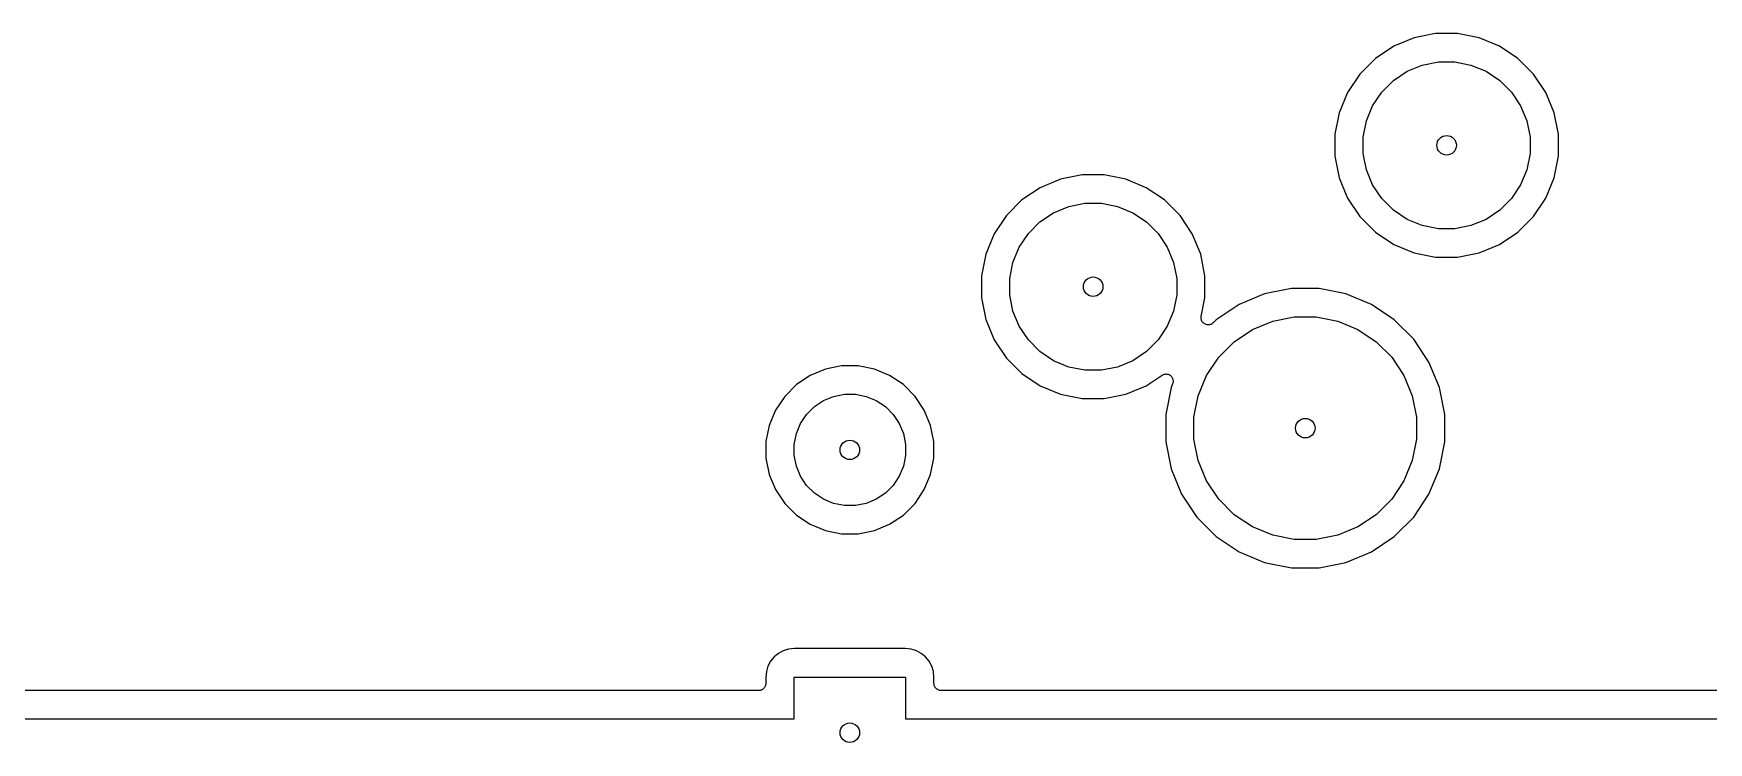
# Model space of a CAD drawing. Extents: x 1.5 to 15, y -8.3 to -3.1.
# Drawn here: x 2.938 to 4.123, y -7.097 to -6.596 of the extents above; entities that cross this region are included whole.
import ezdxf

# ---------------------------------------------------------------- set-up
doc = ezdxf.new("R2010")
doc.units = 0
doc.header["$MEASUREMENT"] = 0
doc.layers.add('BLACK', color=7, linetype='CONTINUOUS')

msp = doc.modelspace()

# ---------------------------------------------------------------- linework, layer by layer
at = {"layer": 'BLACK', "linetype": 'CONTINUOUS'}
for p, q in [((3.91503, -6.59869), (3.90064, -6.60465)), ((3.9303, -6.59565), (3.91503, -6.59869)), ((3.94588, -6.59565), (3.9303, -6.59565)), ((3.96115, -6.59869), (3.94588, -6.59565)), ((3.97554, -6.60465), (3.96115, -6.59869)), ((3.90064, -6.60465), (3.8877, -6.6133)), ((3.98849, -6.6133), (3.97554, -6.60465)), ((3.8877, -6.6133), (3.87668, -6.62431)), ((3.90045, -6.62883), (3.91012, -6.62237)), ((3.91012, -6.62237), (3.92086, -6.61792)), ((3.92086, -6.61792), (3.93227, -6.61565)), ((3.93227, -6.61565), (3.94391, -6.61565)), ((3.94391, -6.61565), (3.95532, -6.61792)), ((3.95532, -6.61792), (3.96606, -6.62237)), ((3.96606, -6.62237), (3.97574, -6.62883)), ((3.9995, -6.62431), (3.98849, -6.6133)), ((3.87668, -6.62431), (3.86803, -6.63726)), ((3.89222, -6.63706), (3.90045, -6.62883)), ((3.97574, -6.62883), (3.98396, -6.63706)), ((4.00815, -6.63726), (3.9995, -6.62431)), ((3.86803, -6.63726), (3.86207, -6.65165)), ((3.8813, -6.65748), (3.88576, -6.64673)), ((3.88576, -6.64673), (3.89222, -6.63706)), ((3.98396, -6.63706), (3.99042, -6.64673)), ((3.99042, -6.64673), (3.99488, -6.65748)), ((4.01411, -6.65165), (4.00815, -6.63726)), ((3.86207, -6.65165), (3.85904, -6.66692)), ((3.87904, -6.66889), (3.8813, -6.65748)), ((3.99488, -6.65748), (3.99715, -6.66889)), ((4.01715, -6.66692), (4.01411, -6.65165)), ((3.85904, -6.66692), (3.85904, -6.68249)), ((3.87904, -6.68052), (3.87904, -6.66889)), ((3.99715, -6.66889), (3.99715, -6.68052)), ((4.01715, -6.68249), (4.01715, -6.66692)), ((3.8813, -6.69193), (3.87904, -6.68052)), ((3.99715, -6.68052), (3.99488, -6.69193)), ((3.85904, -6.68249), (3.86207, -6.69776)), ((3.88576, -6.70268), (3.8813, -6.69193)), ((3.99488, -6.69193), (3.99042, -6.70268)), ((4.01411, -6.69776), (4.01715, -6.68249)), ((3.65064, -6.70465), (3.6377, -6.7133)), ((3.66503, -6.69869), (3.65064, -6.70465)), ((3.6803, -6.69565), (3.66503, -6.69869)), ((3.69588, -6.69565), (3.6803, -6.69565)), ((3.71115, -6.69869), (3.69588, -6.69565)), ((3.72554, -6.70465), (3.71115, -6.69869)), ((3.73849, -6.7133), (3.72554, -6.70465)), ((3.86207, -6.69776), (3.86803, -6.71215)), ((3.89222, -6.71235), (3.88576, -6.70268)), ((3.99042, -6.70268), (3.98396, -6.71235)), ((4.00815, -6.71215), (4.01411, -6.69776)), ((3.6377, -6.7133), (3.62668, -6.72431)), ((3.66012, -6.72237), (3.67086, -6.71792)), ((3.67086, -6.71792), (3.68227, -6.71565)), ((3.68227, -6.71565), (3.69391, -6.71565)), ((3.69391, -6.71565), (3.70532, -6.71792)), ((3.70532, -6.71792), (3.71606, -6.72237)), ((3.7495, -6.72431), (3.73849, -6.7133)), ((3.86803, -6.71215), (3.87668, -6.7251)), ((3.90045, -6.72058), (3.89222, -6.71235)), ((3.98396, -6.71235), (3.97574, -6.72058)), ((3.9995, -6.7251), (4.00815, -6.71215)), ((3.62668, -6.72431), (3.61803, -6.73726)), ((3.64222, -6.73706), (3.65045, -6.72883)), ((3.65045, -6.72883), (3.66012, -6.72237)), ((3.71606, -6.72237), (3.72574, -6.72883)), ((3.72574, -6.72883), (3.73396, -6.73706)), ((3.75815, -6.73726), (3.7495, -6.72431)), ((3.87668, -6.7251), (3.8877, -6.73611)), ((3.91012, -6.72704), (3.90045, -6.72058)), ((3.92086, -6.73149), (3.91012, -6.72704)), ((3.96606, -6.72704), (3.95532, -6.73149)), ((3.97574, -6.72058), (3.96606, -6.72704)), ((3.98849, -6.73611), (3.9995, -6.7251)), ((3.61803, -6.73726), (3.61207, -6.75165)), ((3.63576, -6.74673), (3.64222, -6.73706)), ((3.73396, -6.73706), (3.74042, -6.74673)), ((3.76411, -6.75165), (3.75815, -6.73726)), ((3.8877, -6.73611), (3.90064, -6.74476)), ((3.93227, -6.73376), (3.92086, -6.73149)), ((3.94391, -6.73376), (3.93227, -6.73376)), ((3.95532, -6.73149), (3.94391, -6.73376)), ((3.97554, -6.74476), (3.98849, -6.73611)), ((3.61207, -6.75165), (3.60904, -6.76692)), ((3.6313, -6.75748), (3.63576, -6.74673)), ((3.74042, -6.74673), (3.74488, -6.75748)), ((3.76715, -6.76692), (3.76411, -6.75165)), ((3.90064, -6.74476), (3.91503, -6.75072)), ((3.91503, -6.75072), (3.9303, -6.75376)), ((3.94588, -6.75376), (3.96115, -6.75072)), ((3.96115, -6.75072), (3.97554, -6.74476)), ((3.62904, -6.76889), (3.6313, -6.75748)), ((3.74488, -6.75748), (3.74715, -6.76889)), ((3.9303, -6.75376), (3.94588, -6.75376)), ((3.60904, -6.76692), (3.60904, -6.78249)), ((3.62904, -6.78052), (3.62904, -6.76889)), ((3.74715, -6.76889), (3.74715, -6.78052)), ((3.76715, -6.78249), (3.76715, -6.76692)), ((3.82837, -6.77596), (3.80929, -6.77976)), ((3.84782, -6.77596), (3.82837, -6.77596)), ((3.86689, -6.77976), (3.84782, -6.77596)), ((3.60904, -6.78249), (3.61207, -6.79776)), ((3.6313, -6.79193), (3.62904, -6.78052)), ((3.74715, -6.78052), (3.74488, -6.79193)), ((3.76452, -6.79568), (3.76715, -6.78249)), ((3.79132, -6.7872), (3.77515, -6.79801)), ((3.80929, -6.77976), (3.79132, -6.7872)), ((3.88486, -6.7872), (3.86689, -6.77976)), ((3.90103, -6.79801), (3.88486, -6.7872)), ((3.61207, -6.79776), (3.61803, -6.81215)), ((3.63576, -6.80268), (3.6313, -6.79193)), ((3.74488, -6.79193), (3.74042, -6.80268)), ((3.76443, -6.79664), (3.76447, -6.79616)), ((3.76443, -6.79665), (3.76443, -6.79664)), ((3.76447, -6.79713), (3.76443, -6.79665)), ((3.76443, -6.79665), (3.76443, -6.79665)), ((3.76447, -6.79616), (3.76452, -6.79568)), ((3.76452, -6.79761), (3.76447, -6.79713)), ((3.76452, -6.79762), (3.76452, -6.79761)), ((3.76452, -6.79763), (3.76452, -6.79762)), ((3.76466, -6.79809), (3.76452, -6.79763)), ((3.7648, -6.79855), (3.76466, -6.79809)), ((3.7648, -6.79856), (3.7648, -6.79855)), ((3.7648, -6.79855), (3.7648, -6.79855)), ((3.76503, -6.79899), (3.7648, -6.79856)), ((3.76525, -6.79941), (3.76503, -6.79899)), ((3.76526, -6.79942), (3.76525, -6.79941)), ((3.76556, -6.79979), (3.76526, -6.79942)), ((3.76526, -6.79942), (3.76526, -6.79942)), ((3.76587, -6.80017), (3.76556, -6.79979)), ((3.76587, -6.80018), (3.76587, -6.80017)), ((3.76587, -6.80017), (3.76587, -6.80017)), ((3.76624, -6.80048), (3.76587, -6.80018)), ((3.76661, -6.80079), (3.76624, -6.80048)), ((3.76662, -6.8008), (3.76661, -6.80079)), ((3.76663, -6.8008), (3.76662, -6.8008)), ((3.76705, -6.80103), (3.76663, -6.8008)), ((3.77215, -6.80085), (3.77173, -6.80107)), ((3.77216, -6.80085), (3.77215, -6.80085)), ((3.77215, -6.80085), (3.77215, -6.80085)), ((3.77253, -6.80054), (3.77216, -6.80085)), ((3.77291, -6.80024), (3.77253, -6.80054)), ((3.77292, -6.80023), (3.77291, -6.80024)), ((3.77296, -6.80019), (3.77292, -6.80023)), ((3.77292, -6.80023), (3.77292, -6.80023)), ((3.77292, -6.80023), (3.77292, -6.80023)), ((3.77515, -6.79801), (3.77296, -6.80019)), ((3.80079, -6.80493), (3.81512, -6.79899)), ((3.81512, -6.79899), (3.83034, -6.79596)), ((3.83034, -6.79596), (3.84585, -6.79596)), ((3.84585, -6.79596), (3.86106, -6.79899)), ((3.86106, -6.79899), (3.87539, -6.80493)), ((3.91479, -6.81176), (3.90103, -6.79801)), ((3.61803, -6.81215), (3.62668, -6.8251)), ((3.64222, -6.81235), (3.63576, -6.80268)), ((3.65045, -6.82058), (3.64222, -6.81235)), ((3.73396, -6.81235), (3.72574, -6.82058)), ((3.74042, -6.80268), (3.73396, -6.81235)), ((3.76747, -6.80126), (3.76705, -6.80103)), ((3.76748, -6.80126), (3.76747, -6.80126)), ((3.76748, -6.80127), (3.76748, -6.80126)), ((3.76795, -6.80141), (3.76748, -6.80127)), ((3.7684, -6.80155), (3.76795, -6.80141)), ((3.76841, -6.80155), (3.7684, -6.80155)), ((3.76842, -6.80156), (3.76841, -6.80155)), ((3.7689, -6.80161), (3.76842, -6.80156)), ((3.76937, -6.80166), (3.7689, -6.80161)), ((3.76938, -6.80166), (3.76937, -6.80166)), ((3.76939, -6.80166), (3.76938, -6.80166)), ((3.76986, -6.80162), (3.76939, -6.80166)), ((3.77035, -6.80157), (3.76986, -6.80162)), ((3.77036, -6.80157), (3.77035, -6.80157)), ((3.77035, -6.80157), (3.77035, -6.80157)), ((3.77082, -6.80144), (3.77036, -6.80157)), ((3.77128, -6.8013), (3.77082, -6.80144)), ((3.77129, -6.8013), (3.77128, -6.8013)), ((3.77173, -6.80107), (3.77129, -6.8013)), ((3.77129, -6.8013), (3.77129, -6.8013)), ((3.7879, -6.81354), (3.80079, -6.80493)), ((3.87539, -6.80493), (3.88828, -6.81354)), ((3.92559, -6.82793), (3.91479, -6.81176)), ((3.66012, -6.82704), (3.65045, -6.82058)), ((3.72574, -6.82058), (3.71606, -6.82704)), ((3.76831, -6.83741), (3.77693, -6.82451)), ((3.77693, -6.82451), (3.7879, -6.81354)), ((3.88828, -6.81354), (3.89925, -6.82451)), ((3.89925, -6.82451), (3.90787, -6.83741)), ((3.49865, -6.83297), (3.48784, -6.83745)), ((3.51012, -6.83069), (3.49865, -6.83297)), ((3.52181, -6.83069), (3.51012, -6.83069)), ((3.53328, -6.83297), (3.52181, -6.83069)), ((3.54409, -6.83745), (3.53328, -6.83297)), ((3.62668, -6.8251), (3.6377, -6.83611)), ((3.6377, -6.83611), (3.65064, -6.84476)), ((3.67086, -6.83149), (3.66012, -6.82704)), ((3.68227, -6.83376), (3.67086, -6.83149)), ((3.69391, -6.83376), (3.68227, -6.83376)), ((3.70532, -6.83149), (3.69391, -6.83376)), ((3.71606, -6.82704), (3.70532, -6.83149)), ((3.73869, -6.83646), (3.73917, -6.83642)), ((3.73917, -6.83642), (3.73965, -6.83637)), ((3.73965, -6.83637), (3.73966, -6.83637)), ((3.73966, -6.83637), (3.73967, -6.83637)), ((3.73967, -6.83637), (3.74016, -6.83643)), ((3.74016, -6.83643), (3.74062, -6.83648)), ((3.93304, -6.8459), (3.92559, -6.82793)), ((3.47812, -6.84394), (3.46985, -6.85221)), ((3.48784, -6.83745), (3.47812, -6.84394)), ((3.55381, -6.84394), (3.54409, -6.83745)), ((3.56208, -6.85221), (3.55381, -6.84394)), ((3.65064, -6.84476), (3.66503, -6.85072)), ((3.71115, -6.85072), (3.72554, -6.84476)), ((3.72554, -6.84476), (3.73683, -6.83722)), ((3.73683, -6.83722), (3.73688, -6.83718)), ((3.73688, -6.83718), (3.73688, -6.83718)), ((3.73688, -6.83718), (3.73688, -6.83718)), ((3.73688, -6.83718), (3.73689, -6.83718)), ((3.73689, -6.83718), (3.73732, -6.83695)), ((3.73732, -6.83695), (3.73774, -6.83673)), ((3.73774, -6.83673), (3.73775, -6.83673)), ((3.73775, -6.83673), (3.73776, -6.83673)), ((3.73776, -6.83673), (3.73822, -6.8366)), ((3.73822, -6.8366), (3.73868, -6.83646)), ((3.73868, -6.83646), (3.73869, -6.83646)), ((3.73869, -6.83646), (3.73869, -6.83646)), ((3.74314, -6.8459), (3.73935, -6.86498)), ((3.74062, -6.83648), (3.74063, -6.83648)), ((3.74063, -6.83648), (3.74064, -6.83648)), ((3.74064, -6.83648), (3.74111, -6.83663)), ((3.74111, -6.83663), (3.74155, -6.83677)), ((3.74155, -6.83677), (3.74156, -6.83677)), ((3.74156, -6.83677), (3.74157, -6.83677)), ((3.74157, -6.83677), (3.742, -6.83701)), ((3.742, -6.83701), (3.74241, -6.83723)), ((3.74241, -6.83723), (3.74242, -6.83724)), ((3.74242, -6.83724), (3.74242, -6.83724)), ((3.74242, -6.83724), (3.7428, -6.83755)), ((3.7428, -6.83755), (3.74316, -6.83786)), ((3.74423, -6.84329), (3.74314, -6.8459)), ((3.74316, -6.83786), (3.74317, -6.83786)), ((3.74317, -6.83786), (3.74317, -6.83787)), ((3.74317, -6.83787), (3.74348, -6.83824)), ((3.74348, -6.83824), (3.74378, -6.83861)), ((3.74378, -6.83861), (3.74378, -6.83862)), ((3.74378, -6.83862), (3.74379, -6.83862)), ((3.74379, -6.83862), (3.74402, -6.83906)), ((3.74402, -6.83906), (3.74424, -6.83948)), ((3.74437, -6.84283), (3.74423, -6.84329)), ((3.74424, -6.83948), (3.74424, -6.83948)), ((3.74424, -6.83948), (3.74424, -6.83949)), ((3.74424, -6.83949), (3.74438, -6.83996)), ((3.74451, -6.84237), (3.74437, -6.84283)), ((3.74438, -6.83996), (3.74452, -6.84041)), ((3.74456, -6.84188), (3.74451, -6.84235)), ((3.74451, -6.84235), (3.74451, -6.84236)), ((3.74451, -6.84236), (3.74451, -6.84237)), ((3.74452, -6.84041), (3.74452, -6.84042)), ((3.74452, -6.84042), (3.74452, -6.84042)), ((3.74452, -6.84042), (3.74456, -6.84092)), ((3.74456, -6.84092), (3.74461, -6.84138)), ((3.74461, -6.84139), (3.74456, -6.84188)), ((3.74461, -6.84138), (3.74461, -6.84139)), ((3.74461, -6.84139), (3.74461, -6.84139)), ((3.76238, -6.85174), (3.76831, -6.83741)), ((3.90787, -6.83741), (3.9138, -6.85174)), ((3.93683, -6.86498), (3.93304, -6.8459)), ((3.46985, -6.85221), (3.46335, -6.86194)), ((3.48538, -6.86496), (3.49087, -6.85948)), ((3.49087, -6.85948), (3.49732, -6.85517)), ((3.49732, -6.85517), (3.50448, -6.8522)), ((3.50448, -6.8522), (3.51209, -6.85069)), ((3.51209, -6.85069), (3.51984, -6.85069)), ((3.51984, -6.85069), (3.52745, -6.8522)), ((3.52745, -6.8522), (3.53461, -6.85517)), ((3.53461, -6.85517), (3.54106, -6.85948)), ((3.54106, -6.85948), (3.54655, -6.86496)), ((3.56858, -6.86194), (3.56208, -6.85221)), ((3.66503, -6.85072), (3.6803, -6.85376)), ((3.6803, -6.85376), (3.69588, -6.85376)), ((3.69588, -6.85376), (3.71115, -6.85072)), ((3.75935, -6.86695), (3.76238, -6.85174)), ((3.9138, -6.85174), (3.91683, -6.86695)), ((3.46335, -6.86194), (3.45888, -6.87274)), ((3.47811, -6.87858), (3.48108, -6.87141)), ((3.48108, -6.87141), (3.48538, -6.86496)), ((3.54655, -6.86496), (3.55085, -6.87141)), ((3.55085, -6.87141), (3.55382, -6.87858)), ((3.57305, -6.87274), (3.56858, -6.86194)), ((3.73935, -6.86498), (3.73935, -6.88443)), ((3.75935, -6.88246), (3.75935, -6.86695)), ((3.91683, -6.86695), (3.91683, -6.88246)), ((3.93683, -6.88443), (3.93683, -6.86498)), ((3.45888, -6.87274), (3.45659, -6.88421)), ((3.47659, -6.88618), (3.47811, -6.87858)), ((3.55382, -6.87858), (3.55533, -6.88618)), ((3.57533, -6.88421), (3.57305, -6.87274)), ((3.76238, -6.89767), (3.75935, -6.88246)), ((3.91683, -6.88246), (3.9138, -6.89767)), ((3.45659, -6.88421), (3.45659, -6.89591)), ((3.47659, -6.89394), (3.47659, -6.88618)), ((3.47811, -6.90154), (3.47659, -6.89394)), ((3.55533, -6.89394), (3.55382, -6.90154)), ((3.55533, -6.88618), (3.55533, -6.89394)), ((3.57533, -6.89591), (3.57533, -6.88421)), ((3.73935, -6.88443), (3.74314, -6.90351)), ((3.93304, -6.90351), (3.93683, -6.88443)), ((3.45659, -6.89591), (3.45888, -6.90738)), ((3.45888, -6.90738), (3.46335, -6.91818)), ((3.48108, -6.90871), (3.47811, -6.90154)), ((3.55382, -6.90154), (3.55085, -6.90871)), ((3.56858, -6.91818), (3.57305, -6.90738)), ((3.57305, -6.90738), (3.57533, -6.89591)), ((3.74314, -6.90351), (3.75059, -6.92148)), ((3.76831, -6.912), (3.76238, -6.89767)), ((3.9138, -6.89767), (3.90787, -6.912)), ((3.92559, -6.92148), (3.93304, -6.90351)), ((3.46335, -6.91818), (3.46985, -6.92791)), ((3.48538, -6.91516), (3.48108, -6.90871)), ((3.49087, -6.92064), (3.48538, -6.91516)), ((3.54655, -6.91516), (3.54106, -6.92064)), ((3.55085, -6.90871), (3.54655, -6.91516)), ((3.56208, -6.92791), (3.56858, -6.91818)), ((3.77693, -6.9249), (3.76831, -6.912)), ((3.90787, -6.912), (3.89925, -6.9249)), ((3.46985, -6.92791), (3.47812, -6.93617)), ((3.49732, -6.92495), (3.49087, -6.92064)), ((3.50448, -6.92792), (3.49732, -6.92495)), ((3.51209, -6.92943), (3.50448, -6.92792)), ((3.51984, -6.92943), (3.51209, -6.92943)), ((3.52745, -6.92792), (3.51984, -6.92943)), ((3.53461, -6.92495), (3.52745, -6.92792)), ((3.54106, -6.92064), (3.53461, -6.92495)), ((3.55381, -6.93617), (3.56208, -6.92791)), ((3.75059, -6.92148), (3.76139, -6.93765)), ((3.7879, -6.93587), (3.77693, -6.9249)), ((3.89925, -6.9249), (3.88828, -6.93587)), ((3.91479, -6.93765), (3.92559, -6.92148)), ((3.47812, -6.93617), (3.48784, -6.94267)), ((3.48784, -6.94267), (3.49865, -6.94715)), ((3.53328, -6.94715), (3.54409, -6.94267)), ((3.54409, -6.94267), (3.55381, -6.93617)), ((3.76139, -6.93765), (3.77515, -6.9514)), ((3.80079, -6.94448), (3.7879, -6.93587)), ((3.88828, -6.93587), (3.87539, -6.94448)), ((3.90103, -6.9514), (3.91479, -6.93765)), ((3.49865, -6.94715), (3.51012, -6.94943)), ((3.51012, -6.94943), (3.52181, -6.94943)), ((3.52181, -6.94943), (3.53328, -6.94715)), ((3.77515, -6.9514), (3.79132, -6.96221)), ((3.81512, -6.95042), (3.80079, -6.94448)), ((3.83034, -6.95344), (3.81512, -6.95042)), ((3.84585, -6.95344), (3.83034, -6.95344)), ((3.86106, -6.95042), (3.84585, -6.95344)), ((3.87539, -6.94448), (3.86106, -6.95042)), ((3.88486, -6.96221), (3.90103, -6.9514)), ((3.79132, -6.96221), (3.80929, -6.96965)), ((3.86689, -6.96965), (3.88486, -6.96221)), ((3.80929, -6.96965), (3.82837, -6.97344)), ((3.82837, -6.97344), (3.84782, -6.97344)), ((3.84782, -6.97344), (3.86689, -6.96965)), ((3.46238, -7.03648), (3.45988, -7.03952)), ((3.46543, -7.03398), (3.46238, -7.03648)), ((3.4689, -7.03212), (3.46543, -7.03398)), ((3.47267, -7.03098), (3.4689, -7.03212)), ((3.47684, -7.03057), (3.47267, -7.03098)), ((3.55509, -7.03057), (3.47684, -7.03057)), ((3.55926, -7.03098), (3.55509, -7.03057)), ((3.56303, -7.03212), (3.55926, -7.03098)), ((3.5665, -7.03398), (3.56303, -7.03212)), ((3.56955, -7.03648), (3.5665, -7.03398)), ((3.57204, -7.03952), (3.56955, -7.03648)), ((3.45688, -7.04677), (3.45647, -7.05093)), ((3.45803, -7.043), (3.45688, -7.04677)), ((3.45988, -7.03952), (3.45803, -7.043)), ((3.5739, -7.043), (3.57204, -7.03952)), ((3.57505, -7.04677), (3.5739, -7.043)), ((3.57546, -7.05093), (3.57505, -7.04677)), ((3.45147, -7.06022), (2.36171, -7.06022)), ((3.45194, -7.06017), (3.45147, -7.06022)), ((3.45241, -7.06013), (3.45194, -7.06017)), ((3.45243, -7.06012), (3.45241, -7.06013)), ((3.45244, -7.06012), (3.45243, -7.06012)), ((3.4529, -7.05999), (3.45244, -7.06012)), ((3.45335, -7.05985), (3.4529, -7.05999)), ((3.45336, -7.05984), (3.45335, -7.05985)), ((3.45338, -7.05984), (3.45336, -7.05984)), ((3.45379, -7.05962), (3.45338, -7.05984)), ((3.45421, -7.0594), (3.45379, -7.05962)), ((3.45423, -7.05939), (3.45421, -7.0594)), ((3.45424, -7.05938), (3.45423, -7.05939)), ((3.45461, -7.05908), (3.45424, -7.05938)), ((3.45497, -7.05879), (3.45461, -7.05908)), ((3.45498, -7.05878), (3.45497, -7.05879)), ((3.455, -7.05876), (3.45498, -7.05878)), ((3.4553, -7.0584), (3.455, -7.05876)), ((3.4556, -7.05804), (3.4553, -7.0584)), ((3.45561, -7.05803), (3.4556, -7.05804)), ((3.45562, -7.05801), (3.45561, -7.05803)), ((3.45584, -7.0576), (3.45562, -7.05801)), ((3.45607, -7.05719), (3.45584, -7.0576)), ((3.45608, -7.05715), (3.45607, -7.05717)), ((3.45607, -7.05717), (3.45607, -7.05719)), ((3.45622, -7.0567), (3.45608, -7.05715)), ((3.45636, -7.05626), (3.45622, -7.0567)), ((3.45637, -7.05624), (3.45636, -7.05626)), ((3.45642, -7.05576), (3.45637, -7.05622)), ((3.45637, -7.05622), (3.45637, -7.05624)), ((3.45647, -7.05529), (3.45642, -7.05576)), ((3.45647, -7.05093), (3.45647, -7.05522)), ((3.45647, -7.05522), (3.45647, -7.05525)), ((3.45647, -7.05525), (3.45647, -7.05525)), ((3.45647, -7.05525), (3.45647, -7.05525)), ((3.45647, -7.05525), (3.45647, -7.05529)), ((3.47659, -7.08022), (3.47659, -7.05069)), ((3.47659, -7.05069), (3.55533, -7.05069)), ((3.55533, -7.05069), (3.55533, -7.08022)), ((3.57546, -7.05522), (3.57546, -7.05093)), ((3.5755, -7.05569), (3.57546, -7.05522)), ((3.57554, -7.05615), (3.5755, -7.05569)), ((3.57555, -7.05617), (3.57554, -7.05615)), ((3.57555, -7.05619), (3.57555, -7.05617)), ((3.57569, -7.05664), (3.57555, -7.05619)), ((3.57582, -7.05709), (3.57569, -7.05664)), ((3.57583, -7.05711), (3.57582, -7.05709)), ((3.57583, -7.05712), (3.57583, -7.05711)), ((3.57605, -7.05753), (3.57583, -7.05712)), ((3.57627, -7.05795), (3.57605, -7.05753)), ((3.57628, -7.05797), (3.57627, -7.05795)), ((3.57629, -7.05798), (3.57628, -7.05797)), ((3.57659, -7.05835), (3.57629, -7.05798)), ((3.57688, -7.05871), (3.57659, -7.05835)), ((3.5769, -7.05873), (3.57688, -7.05871)), ((3.57691, -7.05874), (3.5769, -7.05873)), ((3.57727, -7.05904), (3.57691, -7.05874)), ((3.57763, -7.05934), (3.57727, -7.05904)), ((3.57765, -7.05935), (3.57763, -7.05934)), ((3.57766, -7.05936), (3.57765, -7.05935)), ((3.57807, -7.05959), (3.57766, -7.05936)), ((3.57849, -7.05981), (3.57807, -7.05959)), ((3.5785, -7.05982), (3.57849, -7.05981)), ((3.57852, -7.05983), (3.5785, -7.05982)), ((3.57897, -7.05996), (3.57852, -7.05983)), ((3.57942, -7.06011), (3.57897, -7.05996)), ((3.57943, -7.06011), (3.57942, -7.06011)), ((3.57945, -7.06011), (3.57943, -7.06011)), ((3.57992, -7.06016), (3.57945, -7.06011)), ((3.58039, -7.06022), (3.57992, -7.06016)), ((3.58042, -7.06022), (3.58039, -7.06022)), ((3.58046, -7.06022), (3.58042, -7.06022)), ((3.58042, -7.06022), (3.58042, -7.06022)), ((3.58042, -7.06022), (3.58042, -7.06022)), ((4.20147, -7.06022), (3.58046, -7.06022)), ((2.33658, -7.08022), (3.47659, -7.08022)), ((3.55533, -7.08022), (4.22659, -7.08022))]:
    msp.add_line(p, q, dxfattribs=at)
at = {"layer": 'BLACK'}
for centre in [(3.93809, -6.6747), (3.68809, -6.7747), (3.83809, -6.8747), (3.51596, -6.89006), (3.51596, -7.09006)]:
    msp.add_circle(centre, 0.00689, dxfattribs=at)

doc.saveas('drawing.dxf')
